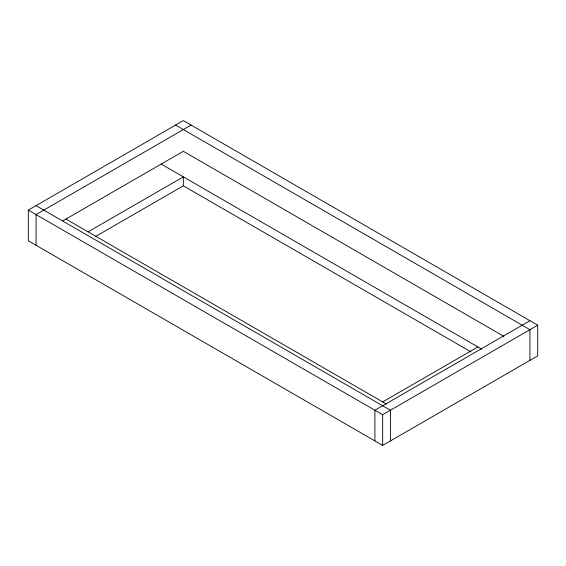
<?xml version="1.0" encoding="UTF-8"?>
<svg xmlns="http://www.w3.org/2000/svg" width="566" height="566" viewBox="0 0 566 566"><rect width="100%" height="100%" fill="white"/><g stroke="black" fill="none" stroke-linecap="round" stroke-linejoin="round"><path stroke-width="0.85" d="M28.3 210.113L183.334 120.608L537.7 325.195L537.7 355.887L382.666 445.392L28.3 240.805L28.3 210.113L382.666 414.708L537.7 325.195M191.089 125.079L36.054 214.592L36.054 245.276M62.897 220.832L183.334 151.292L503.839 336.338M88.098 231.855L183.334 176.868L183.334 185.818L470.983 351.889M95.718 236.404L183.334 185.818M382.666 401.917L477.902 346.937M529.946 320.724L374.911 410.23L374.911 440.921M175.58 125.079L529.946 329.674L529.946 360.358M161.19 164.083L481.723 349.137M65.953 219.063L386.486 404.124M36.054 205.642L390.42 410.23L390.42 440.921M382.666 414.708L382.666 445.392"/></g></svg>
